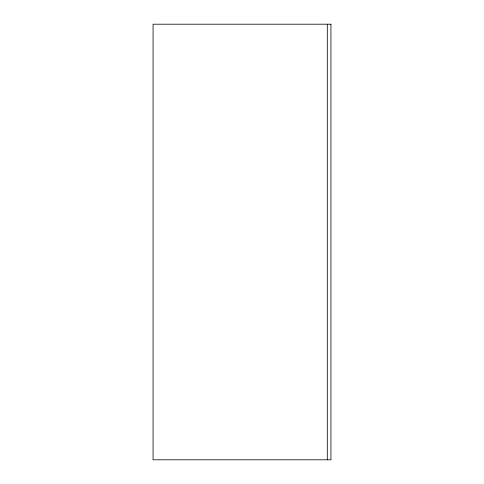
<?xml version="1.0" encoding="UTF-8"?>
<svg xmlns="http://www.w3.org/2000/svg" width="484" height="484" viewBox="0 0 484 484"><rect width="100%" height="100%" fill="white"/><g stroke="black" fill="none" stroke-linecap="round" stroke-linejoin="round"><path stroke-width="0.73" d="M327.305 24.2L327.305 459.8M330.935 24.2L153.065 24.2L153.065 459.8L330.935 459.8L330.935 24.2"/></g></svg>
